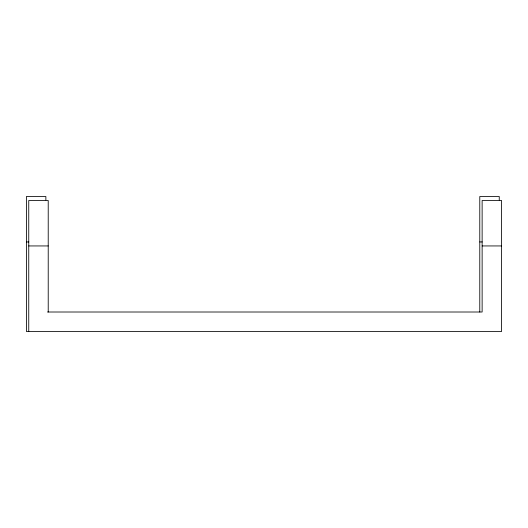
<?xml version="1.0" encoding="UTF-8"?>
<svg xmlns="http://www.w3.org/2000/svg" width="528" height="528" viewBox="0 0 528 528"><rect width="100%" height="100%" fill="white"/><g stroke="black" fill="none" stroke-linecap="round" stroke-linejoin="round"><path stroke-width="0.79" d="M26.4 241.949L28.835 241.949M479.78 241.949L482.216 241.949M28.75 245.942L48.22 245.942M482.13 245.942L501.6 245.942M47.52 312.008L482.13 312.008L482.13 200.515L501.6 200.515L501.6 331.478L26.4 331.478L26.4 196.522L45.87 196.522L45.87 199.98M499.25 199.98L499.25 196.522L479.78 196.522L479.78 312.008M48.22 312.008L48.22 200.515L28.75 200.515L28.75 331.478"/></g></svg>
